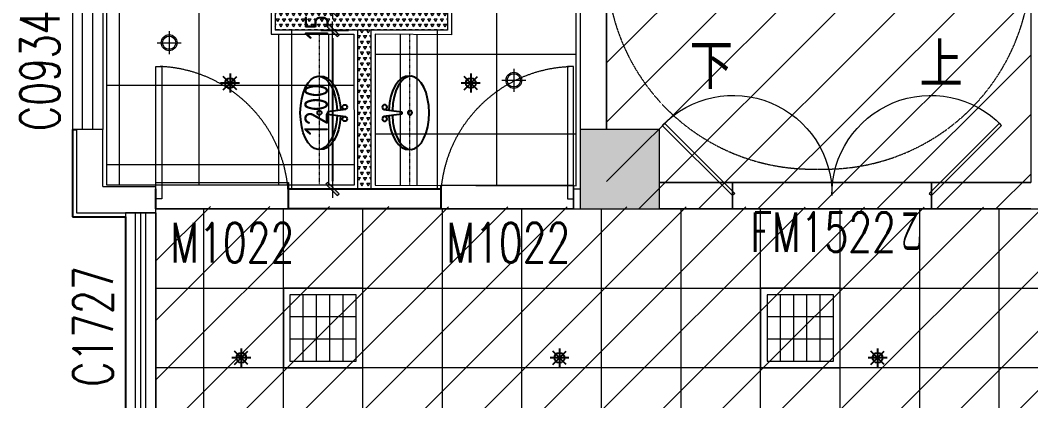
# Model space of a CAD drawing. Header units: millimetres. Extents: x 33621 to 401573, y -91663 to 133135.
# Drawn here: x 167333 to 174957, y 50595 to 53470 of the extents above; entities that cross this region are included whole.
import ezdxf

# ---------------------------------------------------------------- set-up
doc = ezdxf.new("R2010")
doc.units = ezdxf.units.MM
doc.header["$LTSCALE"] = 10
for name, pattern in [('DASH', [0.35, 0.25, -0.1]), ('DASHDOT2', [0.5, 0.25, -0.125, 0, -0.125]), ('DOTE', [2.42, 2, -0.2, 0.02, -0.2]), ('HIDDEN', [0.375, 0.25, -0.125, 0, 0])]:
    doc.linetypes.add(name, pattern=pattern)
doc.layers.get('0').update_dxf_attribs({"color": 253})
doc.layers.get('Defpoints').update_dxf_attribs({"color": 250})
for name, color, linetype, lineweight in [('COLUMN', 253, 'Continuous', 0), ('DOOR【门】', 253, 'Continuous', 0), ('DS-4BS-FINISH【墙完成线】', 253, 'Continuous', 0), ('FC-FLOOR【地材分格】', 253, 'Continuous', 0), ('FF-Door【门】', 253, 'Continuous', 0), ('FF-FIXT【洁具】', 253, 'Continuous', 0), ('PUB_HATCH', 253, 'Continuous', 0), ('RC-FIN【天花轮廓线】', 253, 'Continuous', 0), ('RC-LIGHT【天花灯具】', 253, 'Continuous', 0), ('RC-LIGHT【灯带】', 253, 'DASHDOT2', 0), ('RC-STR【天花细线】', 253, 'Continuous', 0), ('RC-Text【天花文字】', 253, 'Continuous', 0), ('STAIR', 253, 'Continuous', 0), ('WALL', 253, 'Continuous', 0), ('Wall【新建墙】', 253, 'Continuous', 0), ('WINDOW', 253, 'Continuous', 0), ('Xline【辅助线】', 253, 'Continuous', 0), ('新建墙体', 253, 'Continuous', 0)]:
    doc.layers.add(name, color=color, linetype=linetype, lineweight=lineweight)
for name, color, linetype in [('DIM_SYMB', 253, 'Continuous'), ('EQUIP_喷头', 253, 'Continuous'), ('LATRINE', 253, 'Continuous'), ('LAYER3', 253, 'Continuous'), ('LAYER4', 253, 'Continuous'), ('LAYER5', 253, 'Continuous'), ('SURFACE', 253, 'Continuous'), ('WINDOW_TEXT', 253, 'Continuous'), ('家具', 253, 'Continuous')]:
    doc.layers.add(name, color=color, linetype=linetype)
doc.styles.add('_TCH_WINDOW', font='SIMPLEX', dxfattribs={"bigfont": 'GBCBIG'})
doc.styles.add('CCD_DIM', font='ARCHS.SHX')
doc.styles.add('文字', font='')
doc.styles.get('文字').set_extended_font_data('SimSun')
doc.dimstyles.new('ZL_1：60', dxfattribs={"dimscale": 60, "dimtxt": 3, "dimasz": 1, "dimexe": 2, "dimexo": 2, "dimgap": 0.5, "dimtad": 1, "dimdec": 0, "dimrnd": 5, "dimdsep": 46, "dimtxsty": 'CCD_DIM', "dimblk": 'WS-cj', "dimblk1": 'WS-cj', "dimblk2": 'WS-cj', "dimcen": 0, "dimclrd": 44, "dimclre": 44, "dimclrt": 2, "dimadec": 0, "dimazin": 0, "dimtfac": 1, "dimtdec": 0, "dimtix": 1, "dimtofl": 0, "dimtmove": 2, "dimatfit": 3, "dimldrblk": 'hl_arrow2', "dimfxl": 6, "dimfxlon": 1, "dimarcsym": 0})

# ---------------------------------------------------------------- blocks, each defined once
blk = doc.blocks.new('$TCHSYS$WIN2D')
for p, q in [((-0.5, 0.5), (0.5, 0.5)), ((-0.5, 0.5), (-0.5, -0.5)), ((0.5, 0.5), (0.5, -0.5)), ((0.5, 0.1667), (-0.5, 0.1667)), ((0.5, -0.1667), (-0.5, -0.1667)), ((-0.5, -0.5), (0.5, -0.5))]:
    blk.add_line(p, q)
blk = doc.blocks.new('$WINLIB2D$00000005')
for p, q in [((-0.5, 0.5), (0.5, 0.5)), ((-0.5, 0.5), (-0.5, -0.5)), ((0.5, -0.5), (0.5, 0.5)), ((0.5, 0.1667), (-0.5, 0.1667)), ((0.5, 0), (-0.5, 0)), ((0.5, -0.1667), (-0.5, -0.1667)), ((-0.5, -0.5), (0.5, -0.5))]:
    blk.add_line(p, q)
blk = doc.blocks.new('DOOR_D01')
at = {"layer": 'FF-Door【门】'}
blk.add_lwpolyline([(-0.4556, 1), (-0.4556, 0), (-0.5, 0), (-0.5, 1)], close=True, dxfattribs=at)
at = {"layer": 'FF-Door【门】', "color": 8, "linetype": 'HIDDEN', "ltscale": 15}
blk.add_arc((-0.5114, -0.0104), 1.0114, 0.59152, 87.46644, dxfattribs=at)
blk = doc.blocks.new('圆形筒灯')
at = {"color": 251, "linetype": 'DOTE', "ltscale": 43.504693}
blk.add_line((0, 90.6), (0, -90.6), dxfattribs=at)
at = {"color": 251, "linetype": 'DOTE', "ltscale": 41.297046}
blk.add_line((86, 0), (-86, 0), dxfattribs=at)
blk.add_ellipse((0, 0), major_axis=(-42.4, 42.4), ratio=1, start_param=2.355868237233172, end_param=8.639053544412757)
at = {"color": 251}
blk.add_ellipse((0, 0), major_axis=(35.4, 35.4), ratio=1, start_param=5.49871431692557, end_param=11.78189962410516, dxfattribs=at)
blk = doc.blocks.new('ZL_0918163592')
at = {"layer": 'FC-FLOOR【地材分格】'}
h = blk.add_hatch(dxfattribs=at)
h.set_pattern_fill('_USER', color=256, scale=600, double=1, pattern_type=0)
h.set_pattern_definition([(0, (-672.3, -6187.5), (0, 600), []), (90, (-672.3, -6187.5), (-600, 4e-14), [])])
h.paths.add_polyline_path([(1770, -2.5), (-667.7, 0), (-672.3, -2690), (830.5, -2692.5), (830.5, -4842.5), (830.5, -5052.5), (254.2, -5047.5), (254.2, -6187.5), (1770, -6192.5)])
h = blk.add_hatch(dxfattribs=at)
h.set_pattern_fill('_USER', color=256, scale=600, double=1, pattern_type=0)
h.set_pattern_definition([(0, (682.4, -3421), (0, 600), []), (90, (682.4, -3421), (-600, 4e-14), [])])
h.paths.add_polyline_path([(681.9, -2867.5), (-830, -2867.5), (-830, -1837.5), (-1770, -1837.5), (-1770, -6187.5), (94.5, -6187.5), (94, -5047.5), (-530, -5047.5), (-530, -4837.5), (52.5, -4837.5), (682.5, -4837.5), (683.1, -4187.5)])
at = {"layer": 'DS-4BS-FINISH【墙完成线】'}
blk.add_lwpolyline([(-667.7, 0), (-672.3, -2690), (830.5, -2692.5), (830.5, -4842.5), (830.5, -4842.5), (830.5, -5052.5), (254.2, -5047.5), (254.2, -6187.5), (1770, -6192.5), (1770, -2.5)], close=True, dxfattribs=at)
blk.add_lwpolyline([(-1770, -1837.5), (-830, -1837.5), (-830, -2867.5), (681.9, -2867.5), (683.1, -4187.5), (682.5, -4837.5), (52.5, -4837.5), (-530, -4837.5), (-530, -5047.5), (94, -5047.5), (94.5, -6187.5), (-1770, -6187.5), (-1770, -1837.5)], dxfattribs=at)
at = {"layer": 'FC-FLOOR【地材分格】', "color": 3}
for points in [[(527.7, -2692), (527.7, -1.2)], [(-517.6, -4837.5), (-517.6, -2867.5)]]:
    blk.add_lwpolyline(points, dxfattribs=at)
at = {"layer": 'RC-FIN【天花轮廓线】'}
blk.add_line((-668, -202.5), (1770, -202.5), dxfattribs=at)
for points in [[(-96, -6187.5), (-96, -5047.5)], [(444.4, -6187.5), (444.4, -5047.5)]]:
    blk.add_lwpolyline(points, dxfattribs=at)
at = {"layer": 'RC-LIGHT【灯带】', "linetype": 'DASHDOT2', "ltscale": 1.574803}
for points in [[(-166, -6187.5), (-166, -5047.5)], [(514.4, -6187.5), (514.4, -5047.5)]]:
    blk.add_lwpolyline(points, dxfattribs=at)
at = {"layer": 'RC-LIGHT【天花灯具】', "rotation": 90}
for p in [(1300.2, -996.7), (-1300, -2912.5), (1300.2, -3196.7), (-1300, -5112.5), (1300.2, -5396.7)]:
    blk.add_blockref('圆形筒灯', p, dxfattribs=at)
blk = doc.blocks.new('WS-cj')
blk.add_hatch(color=2).paths.add_polyline_path([(0.59, 0.82), (-0.82, -0.59), (-0.59, -0.82), (0.82, 0.59)])
at = {"color": 2, "linetype": 'ByBlock', "lineweight": 0}
for p, q in [((-1.1, 0), (0, 0)), ((0, 0), (1.1, 0))]:
    blk.add_line(p, q, dxfattribs=at)
at = {"color": 2}
blk.add_lwpolyline([(0.59, 0.82), (-0.82, -0.59), (-0.59, -0.82), (0.82, 0.59)], close=True, dxfattribs=at)
blk = doc.blocks.new('*D493')
at = {"layer": 'Defpoints', "color": 0, "transparency": 16777216}
for p in [(169481.1, 53545.3), (169481.1, 53395.3), (169688.8, 53395.3)]:
    blk.add_point(p, dxfattribs=at)
at = {"layer": '新建墙体', "color": 44, "lineweight": -2, "transparency": 16777216}
for p, q in [((169688.8, 53605.3), (169688.8, 53665.3)), ((169601.1, 53545.3), (169808.8, 53545.3)), ((169601.1, 53395.3), (169808.8, 53395.3)), ((169688.8, 53335.3), (169688.8, 53275.3))]:
    blk.add_line(p, q, dxfattribs=at)
at = {"layer": '新建墙体', "color": 44, "lineweight": -2, "transparency": 16777216, "xscale": 60, "yscale": 60, "zscale": 60}
for p, rotation in [((169688.8, 53545.3), 270), ((169688.8, 53395.3), 90)]:
    blk.add_blockref('WS-cj', p, dxfattribs=dict(at, rotation=rotation))
at = {"layer": '新建墙体', "color": 2, "transparency": 16777216, "insert": (169568.8, 53470.3), "char_height": 180, "attachment_point": 5, "rotation": 90, "style": 'CCD_DIM'}
blk.add_mtext('150', dxfattribs=at)
blk = doc.blocks.new('hl_arrow2')
at = {"color": 2}
blk.add_line((-0.22, 0), (-1, 0), dxfattribs=at)
blk.add_lwpolyline([(-0.22, 0), (-0.86, -0.69), (-0.65, -0.86), (0, 0), (-0.65, 0.86), (-0.86, 0.69)], close=True, dxfattribs=at)
blk = doc.blocks.new('*D494')
at = {"layer": 'Defpoints', "color": 0, "transparency": 16777216}
for p in [(169481.1, 53395.3), (169481.1, 52195.3), (169688.8, 52195.3)]:
    blk.add_point(p, dxfattribs=at)
at = {"layer": '新建墙体', "color": 44, "lineweight": -2, "transparency": 16777216}
for p, q in [((169601.1, 53395.3), (169808.8, 53395.3)), ((169688.8, 53335.3), (169688.8, 52255.3)), ((169601.1, 52195.3), (169808.8, 52195.3))]:
    blk.add_line(p, q, dxfattribs=at)
at = {"layer": '新建墙体', "color": 44, "lineweight": -2, "transparency": 16777216, "xscale": 60, "yscale": 60, "zscale": 60}
for p, rotation in [((169688.8, 53395.3), 90), ((169688.8, 52195.3), 270)]:
    blk.add_blockref('WS-cj', p, dxfattribs=dict(at, rotation=rotation))
at = {"layer": '新建墙体', "color": 2, "transparency": 16777216, "insert": (169565.1, 52795.3), "char_height": 180, "attachment_point": 5, "rotation": 90, "style": 'CCD_DIM'}
blk.add_mtext('1200', dxfattribs=at)
blk = doc.blocks.new('$TwtSys$00000125')
at = {"color": 9}
for p, q in [((0.57, 0), (-0.57, 0)), ((0.403, -0.403), (-0.403, 0.403)), ((-0.403, -0.403), (0.403, 0.403)), ((0, 0.57), (0, -0.57))]:
    blk.add_line(p, q, dxfattribs=at)
at = {"color": 8}
blk.add_circle((0, 0), 0.3, dxfattribs=at)
blk = doc.blocks.new('方形格栅灯盘')
at = {"color": 8, "ltscale": 11}
for p, q in [((-150, 50), (-150, 550)), ((-50, 50), (-50, 550)), ((50, 50), (50, 550)), ((150, 50), (150, 550))]:
    blk.add_line(p, q, dxfattribs=at)
at = {"ltscale": 11}
for points in [[(300, 600), (-300, 600), (-300, 0), (300, 0)], [(250, 550), (-250, 550), (-250, 50), (250, 50)]]:
    blk.add_lwpolyline(points, close=True, dxfattribs=at)
for points in [[(250, 383.3), (-250, 383.3)], [(250, 216.7), (-250, 216.7)]]:
    blk.add_lwpolyline(points, dxfattribs=at)
blk = doc.blocks.new('A$C22332745')
at = {"layer": 'LAYER3', "color": 181, "extrusion": (0, 0, -1)}
for centre, major_axis, ratio, start_param, end_param in [((276.8, 214.2), (-277, 0), 0.5, 4.782885, 10.934222), ((276.8, 195), (-276.9, 0), 0.531076, 4.795815, 6.348539), ((276.8, 195), (-276.9, 0), 0.531076, 3.076239, 4.638107)]:
    blk.add_ellipse(centre, major_axis=major_axis, ratio=ratio, start_param=start_param, end_param=end_param, dxfattribs=at)
at = {"layer": 'LAYER4', "color": 252}
for p, q in [((266.6, 147.9), (248.6, 9)), ((284.5, 147.9), (266.6, 147.9)), ((302.5, 9), (284.5, 147.9))]:
    blk.add_line(p, q, dxfattribs=at)
for centre in [(230.7, 17.9), (320.4, 17.9)]:
    blk.add_circle(centre, 17.9, dxfattribs=at)
at = {"layer": 'LAYER5', "color": 251}
blk.add_circle((277.3, 208.2), 16, dxfattribs=at)
blk = doc.blocks.new('A$C2CC91CCB')
at = {"color": 251, "rotation": 90}
blk.add_blockref('A$C22332745', (352.7, 0), dxfattribs=at)
blk = doc.blocks.new('A$C477C625D')
at = {"color": 7}
blk.add_blockref('A$C2CC91CCB', (0, 0), dxfattribs=at)
blk = doc.blocks.new('A$C4D690477')
at = {"layer": '家具', "color": 251}
blk.add_blockref('A$C477C625D', (0, 0), dxfattribs=at)
blk = doc.blocks.new('海龙0506173763')
at = {"layer": 'Xline【辅助线】'}
for points in [[(-733.3, 16.7), (-750.1, 0), (-1280.2, 530.1), (-1263.4, 546.8)], [(733.3, 16.7), (750.1, 0), (1280.2, 530.1), (1263.4, 546.8)]]:
    blk.add_lwpolyline(points, close=True, dxfattribs=at)
at = {"layer": 'Xline【辅助线】', "color": 8}
for centre, start, end in [((-745, 11.7), 359.1011, 135.91074), ((745, 11.7), 44.08926, 180.8989)]:
    blk.add_arc(centre, 745, start, end, dxfattribs=at)

msp = doc.modelspace()

# ---------------------------------------------------------------- hatches: boundary and pattern name
at = {"layer": 'PUB_HATCH'}
msp.add_hatch(color=256, dxfattribs=at).paths.add_polyline_path([(171556.7, 52045.3), (172156.7, 52045.3), (172156.7, 52645.3), (171556.7, 52645.3)])
at = {"layer": 'RC-STR【天花细线】'}
h = msp.add_hatch(dxfattribs=at)
h.set_pattern_fill('_USER', color=8, scale=600, double=1, pattern_type=0)
h.set_pattern_definition([(0, (211318.06, 52045.26), (0, 600), []), (90, (211318.06, 52045.26), (-600, 4e-14), [])])
h.paths.add_polyline_path([(211556.7, 58345.3), (218156.7, 58345.3), (218156.7, 52045.3), (232781.7, 52045.3), (232781.7, 50245.3), (232556.7, 50245.3), (232556.7, 49795.3), (225956.7, 49795.3), (225956.7, 50245.3), (225356.7, 50245.3), (225356.7, 49795.3), (218756.7, 49795.3), (218756.7, 50245.3), (218156.7, 50245.3), (218156.7, 49795.3), (211556.7, 49795.3), (211556.7, 50245.3), (210956.7, 50245.3), (210956.7, 49795.3), (204356.7, 49795.3), (204356.7, 50245.3), (203756.7, 50245.3), (203756.7, 49795.3), (197156.7, 49795.3), (197156.7, 50245.3), (196556.7, 50245.3), (196556.7, 49795.3), (189956.7, 49795.3), (189956.7, 50245.3), (189356.7, 50245.3), (189356.7, 49795.3), (182756.7, 49795.3), (182756.7, 50245.3), (182156.7, 50245.3), (182156.7, 49795.3), (175556.7, 49795.3), (175556.7, 50245.3), (174956.7, 50245.3), (174956.7, 49795.3), (168356.7, 49795.3), (168356.7, 52045.3), (211318.1, 52045.3), (211318.1, 58045.3), (211556.7, 58045.3)])
at = {"layer": 'Xline【辅助线】'}
h = msp.add_hatch(dxfattribs=at)
h.set_pattern_fill('ANSI31', color=256, scale=100)
h.set_pattern_definition([(45, (239984, 9572.04), (-224.5064, 224.5064), [])])
h.paths.add_polyline_path([(174956.7, 58430.9), (171756.7, 58430.9), (171756.7, 52045.3), (174956.7, 52045.3)])
h = msp.add_hatch(dxfattribs=at)
h.set_pattern_fill('ANSI31', color=256, scale=100)
h.set_pattern_definition([(45, (-172004.77, 84868.52), (-224.5064, 224.5064), [])])
h.paths.add_polyline_path([(232781.7, 58302.5), (211556.7, 58388.1), (211556.7, 58045.3), (211318.1, 58045.3), (211318.1, 52027.4), (168356.7, 52063.2), (168356.7, 49645.3), (167956.7, 49645.3), (167956.7, 42359.7), (232781.7, 42359.7)])
at = {"layer": '新建墙体'}
h = msp.add_hatch(dxfattribs=at)
h.set_pattern_fill('TRIANG', color=4, scale=5)
h.set_pattern_definition([(60, (2406365.972, -1421275.854), (-23.81249995, 41.2444598), [23.8125, -23.8125]), (120, (2406365.972, -1421275.854), (-47.62499995, 3e-08), [23.8125, -23.8125]), (0, (2406354.066, -1421255.23), (23.8125, 41.2444598), [23.8125, -23.8125])])
h.paths.add_polyline_path([(170557.2, 53545.3), (169256.7, 53545.3), (169256.7, 53395.3), (170557.2, 53395.3)])
h = msp.add_hatch(dxfattribs=at)
h.set_pattern_fill('TRIANG', color=4, scale=5)
h.set_pattern_definition([(60, (2407072.207, -1422475.854), (-23.81249995, 41.2444598), [23.8125, -23.8125]), (120, (2407072.207, -1422475.854), (-47.62499995, 3e-08), [23.8125, -23.8125]), (0, (2407060.3, -1422455.23), (23.8125, 41.2444598), [23.8125, -23.8125])])
h.paths.add_polyline_path([(169981, 53395.3), (169881, 53395.3), (169881, 52195.3), (169981, 52195.3)])

# ---------------------------------------------------------------- linework, layer by layer
at = {"layer": 'COLUMN'}
for p, q in [((172156.7, 52645.3), (171556.7, 52645.3)), ((171556.7, 52645.3), (171556.7, 52045.3)), ((172156.7, 52045.3), (172156.7, 52645.3)), ((171556.7, 52045.3), (172156.7, 52045.3))]:
    msp.add_line(p, q, dxfattribs=at)
at = {"layer": 'DIM_SYMB'}
for points in [[(172476.7, 53433.7, 0, 0, 0), (172476.7, 57555.3, 0, 0, 0), (174221.7, 57555.3, 0, 0, 0), (174221.7, 55545.3, 0, 80, 0), (174221.7, 55845.3, 0, 0, 0)], [(174221.7, 53445.6, 0, 0, 0), (174221.7, 54948.7, 0, 80, 0), (174221.7, 54648.7, 0, 0, 0)]]:
    msp.add_lwpolyline(points, format="xyseb", dxfattribs=at)
at = {"layer": 'DS-4BS-FINISH【墙完成线】'}
for points in [[(171756.7, 58345.3), (174956.7, 58345.3), (174956.7, 52245.3), (172156.7, 52245.3), (172156.7, 52645.3), (171756.7, 52645.3), (171756.7, 58345.3)], [(189356.7, 49795.3), (182756.7, 49795.3), (182756.7, 50245.3), (182156.7, 50245.3), (182156.7, 49795.3), (175556.7, 49795.3), (175556.7, 50245.3), (174956.7, 50245.3), (174956.7, 49795.3), (168356.7, 49795.3), (168356.7, 52045.3), (211318.1, 52045.3)]]:
    msp.add_lwpolyline(points, dxfattribs=at)
at = {"layer": 'FF-FIXT【洁具】'}
for p, q in [((169381, 52195.3), (169381, 53395.3)), ((170481, 52195.3), (170481, 53395.3))]:
    msp.add_line(p, q, dxfattribs=at)
at = {"layer": 'LATRINE'}
for p, q in [((168356.7, 52045.3), (168356.7, 52195.3)), ((169356.7, 52195.3), (170506.7, 52195.3)), ((169356.7, 52045.3), (169356.7, 52195.3)), ((170506.7, 52195.3), (170506.7, 52045.3)), ((170506.7, 52045.3), (169356.7, 52045.3))]:
    msp.add_line(p, q, dxfattribs=at)
at = {"layer": 'RC-FIN【天花轮廓线】'}
for points in [[(168356.7, 52245.3), (169356.7, 52245.3), (169356.7, 52045.3), (168356.7, 52045.3)], [(170506.7, 52225.3), (171506.7, 52225.3), (171506.7, 52045.3), (170506.7, 52045.3)], [(172706.7, 52245.3), (174206.7, 52245.3), (174206.7, 52045.3), (172706.7, 52045.3)]]:
    msp.add_lwpolyline(points, close=True, dxfattribs=at)
at = {"layer": 'STAIR', "linetype": 'DASH'}
msp.add_lwpolyline([(174956.7, 53895.3, -0.423695), (173356.7, 52346.1, -0.423695), (171756.7, 53895.3)], format="xyb", dxfattribs=at)
at = {"layer": 'SURFACE'}
for p, q in [((167726.7, 52645.3), (167756.7, 52645.3)), ((167726.7, 52645.3), (167726.7, 51985.3)), ((167726.7, 51985.3), (168126.7, 51985.3)), ((168126.7, 51985.3), (168126.7, 50245.3))]:
    msp.add_line(p, q, dxfattribs=at)
at = {"layer": 'WALL', "color": 9}
for p, q in [((171556.7, 58345.3), (171556.7, 52645.3)), ((171756.7, 58345.3), (171756.7, 52645.3)), ((167956.7, 52645.3), (167756.7, 52645.3)), ((167756.7, 52645.3), (167756.7, 52015.3)), ((167956.7, 52215.3), (167956.7, 52645.3)), ((172156.7, 52245.3), (172706.7, 52245.3)), ((172706.7, 52245.3), (172706.7, 52045.3)), ((174206.7, 52045.3), (174206.7, 52245.3)), ((174206.7, 52245.3), (174956.7, 52245.3)), ((167956.7, 52215.3), (168356.7, 52215.3)), ((168356.7, 52015.3), (168356.7, 52215.3)), ((168356.7, 52045.3), (168356.7, 52195.3)), ((169356.7, 52195.3), (170506.7, 52195.3)), ((169356.7, 52045.3), (169356.7, 52195.3)), ((170506.7, 52195.3), (170506.7, 52045.3)), ((171506.7, 52045.3), (171506.7, 52195.3)), ((171506.7, 52195.3), (171556.7, 52195.3)), ((167756.7, 52015.3), (168156.7, 52015.3)), ((168156.7, 52015.3), (168356.7, 52015.3)), ((170506.7, 52045.3), (169356.7, 52045.3)), ((171506.7, 52045.3), (171556.7, 52045.3)), ((172706.7, 52045.3), (172156.7, 52045.3)), ((174956.7, 52045.3), (174206.7, 52045.3))]:
    msp.add_line(p, q, dxfattribs=at)
at = {"layer": 'Wall【新建墙】', "color": 4}
for p, q in [((170557.2, 55690.3), (170557.2, 53395.3)), ((170557.2, 53395.3), (169256.7, 53395.3)), ((169881, 52195.3), (169881, 53395.3)), ((169981, 52195.3), (169981, 53395.3))]:
    msp.add_line(p, q, dxfattribs=at)
at = {"layer": 'Xline【辅助线】'}
for p, q in [((169256.7, 53545.3), (169256.7, 53395.3)), ((171506.7, 52045.3), (171506.7, 52195.3)), ((171506.7, 52195.3), (171556.7, 52195.3)), ((171506.7, 52045.3), (171556.7, 52045.3))]:
    msp.add_line(p, q, dxfattribs=at)

# ---------------------------------------------------------------- block references
at = {"layer": 'DOOR【门】'}
for p, xscale, yscale, zscale in [((168856.7, 52120.3), 1000, 1000, 1000), ((168856.7, 52120.3), 1000, 1000, 1000), ((171006.7, 52120.3), -999.9999999995345, 999.9999999995345, 999.9999999995345), ((171006.7, 52120.3), -999.9999999995345, 999.9999999995345, 999.9999999995345)]:
    msp.add_blockref('DOOR_D01', p, dxfattribs=dict(at, xscale=xscale, yscale=yscale, zscale=zscale))
at = {"layer": 'DS-4BS-FINISH【墙完成线】'}
msp.add_blockref('ZL_0918163592', (169756.7, 58412.8), dxfattribs=at)
at = {"layer": 'EQUIP_喷头', "xscale": 125, "yscale": 125, "zscale": 125}
for p in [(168915.7, 52995.3), (170732, 52995.3), (169001, 50920.3), (171401, 50920.3), (173801, 50920.3)]:
    msp.add_blockref('$TwtSys$00000125', p, dxfattribs=at)
at = {"layer": 'FF-FIXT【洁具】'}
msp.add_blockref('A$C4D690477', (169446.2, 52493.5), dxfattribs=at)
at = {"layer": 'FF-FIXT【洁具】', "xscale": -1}
msp.add_blockref('A$C4D690477', (170417.3, 52493.5), dxfattribs=at)
at = {"layer": 'RC-LIGHT【天花灯具】'}
for p in [(169618.1, 50845.3), (173218.1, 50845.3)]:
    msp.add_blockref('方形格栅灯盘', p, dxfattribs=at)
at = {"layer": 'WINDOW'}
ref = msp.add_blockref('$TCHSYS$WIN2D', (167841.7, 53095.3), dxfattribs=dict(at, xscale=900, yscale=230, zscale=900, rotation=270))
ref.add_attrib('A', 'C0934', (167630.5, 52633.8), dxfattribs={"layer": 'WINDOW_TEXT', "height": 297.5, "rotation": 90, "style": '_TCH_WINDOW', "width": 0.705882})
ref = msp.add_blockref('$WINLIB2D$00000005', (168241.7, 51145.3), dxfattribs=dict(at, xscale=1740, yscale=230, zscale=1740, rotation=270))
ref.add_attrib('A', 'C1727', (168030.5, 50701.6), dxfattribs={"layer": 'WINDOW_TEXT', "height": 297.5, "rotation": 90, "style": '_TCH_WINDOW', "width": 0.705882})
at = {"layer": 'Xline【辅助线】', "xscale": -1}
msp.add_blockref('海龙0506173763', (173456.6, 52145.3), dxfattribs=at)

# ---------------------------------------------------------------- texts
at = {"layer": 'DOOR【门】', "style": '_TCH_WINDOW', "width": 0.705882}
for s, p in [('FM1522', (172841.7, 51720.3)), ('乙', (173981.7, 51720.3)), ('M1022', (168465, 51641.2)), ('M1022', (170547.1, 51641.2))]:
    msp.add_text(s, height=297.5, dxfattribs=at).set_placement(p)
at = {"layer": 'RC-Text【天花文字】', "style": '文字', "width": 0.8}
for s, p in [('下', (172381.8, 52983.7)), ('上', (174117.5, 52995.6))]:
    msp.add_text(s, height=300, dxfattribs=at).set_placement(p)

# ---------------------------------------------------------------- dimensions: what is measured, and where the dimension line sits
at = {"layer": '新建墙体'}
for base, p1, p2, picture, middle in [((169688.8, 53395.3), (169481.1, 53545.3), (169481.1, 53395.3), '*D493', (169568.8, 53470.3)), ((169688.8, 52195.3), (169481.1, 53395.3), (169481.1, 52195.3), '*D494', (169565.1, 52795.3))]:
    dim = msp.add_linear_dim(base=base, p1=p1, p2=p2, angle=90, dimstyle='ZL_1：60', dxfattribs=at)
    dim.commit()
    dim.dimension.update_dxf_attribs({"geometry": picture, "text_midpoint": middle})

doc.saveas('drawing.dxf')
